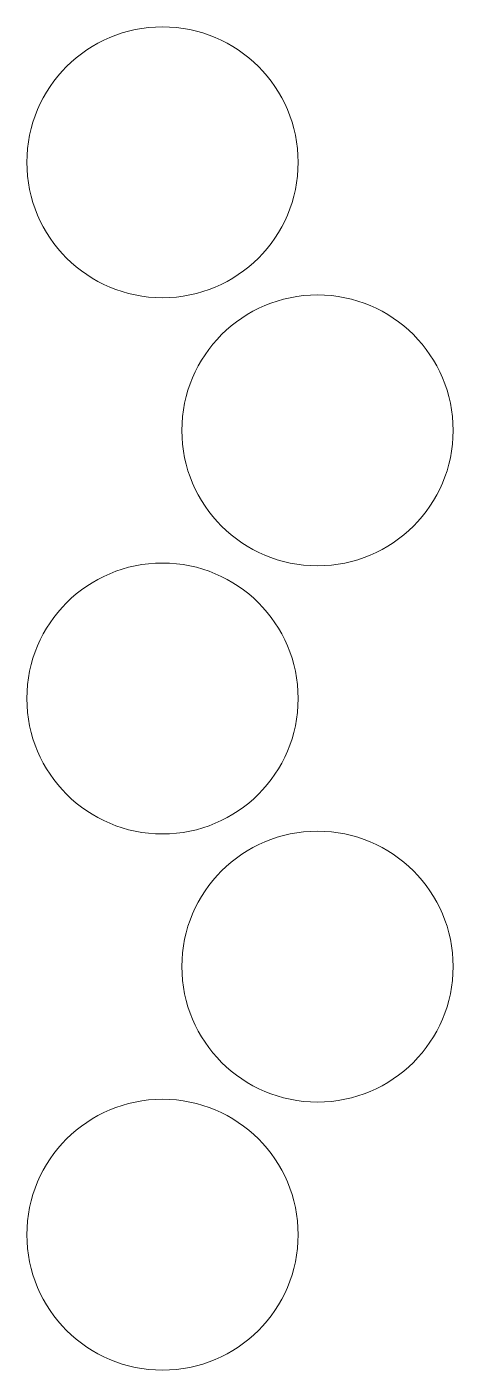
# Model space of a CAD drawing. Header units: millimetres. Extents: x -64 to -20, y -50 to 89.
import ezdxf

# ---------------------------------------------------------------- set-up
doc = ezdxf.new("R2010")
doc.units = ezdxf.units.MM
doc.header["$MEASUREMENT"] = 0
doc.layers.add('Layer 1', color=7, linetype='Continuous')

msp = doc.modelspace()

# ---------------------------------------------------------------- linework, layer by layer
at = {"layer": 'Layer 1', "color": 250, "lineweight": 20}
for points in [[(-49.7403, 61.29), (-42.0083, 61.29), (-35.7403, 67.558), (-35.7403, 75.29), (-35.7403, 75.29), (-35.7403, 83.022), (-42.0083, 89.29), (-49.7403, 89.29), (-49.7403, 89.29), (-57.4723, 89.29), (-63.7403, 83.022), (-63.7403, 75.29), (-63.7403, 75.29), (-63.7403, 67.558), (-57.4723, 61.29), (-49.7403, 61.29)], [(-33.7403, 33.5772), (-26.0083, 33.5772), (-19.7403, 39.8452), (-19.7403, 47.5772), (-19.7403, 47.5772), (-19.7403, 55.3092), (-26.0083, 61.5772), (-33.7403, 61.5772), (-33.7403, 61.5772), (-41.4723, 61.5772), (-47.7403, 55.3092), (-47.7403, 47.5772), (-47.7403, 47.5772), (-47.7403, 39.8452), (-41.4723, 33.5772), (-33.7403, 33.5772)], [(-49.7403, 5.8644), (-42.0083, 5.8644), (-35.7403, 12.1324), (-35.7403, 19.8644), (-35.7403, 19.8644), (-35.7403, 27.5964), (-42.0083, 33.8644), (-49.7403, 33.8644), (-49.7403, 33.8644), (-57.4723, 33.8644), (-63.7403, 27.5964), (-63.7403, 19.8644), (-63.7403, 19.8644), (-63.7403, 12.1324), (-57.4723, 5.8644), (-49.7403, 5.8644)], [(-33.7403, -21.8484), (-26.0083, -21.8484), (-19.7403, -15.5804), (-19.7403, -7.8484), (-19.7403, -7.8484), (-19.7403, -0.1164), (-26.0083, 6.1516), (-33.7403, 6.1516), (-33.7403, 6.1516), (-41.4723, 6.1516), (-47.7403, -0.1164), (-47.7403, -7.8484), (-47.7403, -7.8484), (-47.7403, -15.5804), (-41.4723, -21.8484), (-33.7403, -21.8484)], [(-49.7403, -49.5612), (-42.0083, -49.5612), (-35.7403, -43.2932), (-35.7403, -35.5612), (-35.7403, -35.5612), (-35.7403, -27.8292), (-42.0083, -21.5612), (-49.7403, -21.5612), (-49.7403, -21.5612), (-57.4723, -21.5612), (-63.7403, -27.8292), (-63.7403, -35.5612), (-63.7403, -35.5612), (-63.7403, -43.2932), (-57.4723, -49.5612), (-49.7403, -49.5612)]]:
    msp.add_open_spline(points, degree=3, knots=[0, 0, 0, 0, 0.2, 0.2, 0.2, 0.2, 0.4, 0.4, 0.4, 0.4, 0.6, 0.6, 0.6, 0.6, 1, 1, 1, 1], dxfattribs=at)

doc.saveas('drawing.dxf')
